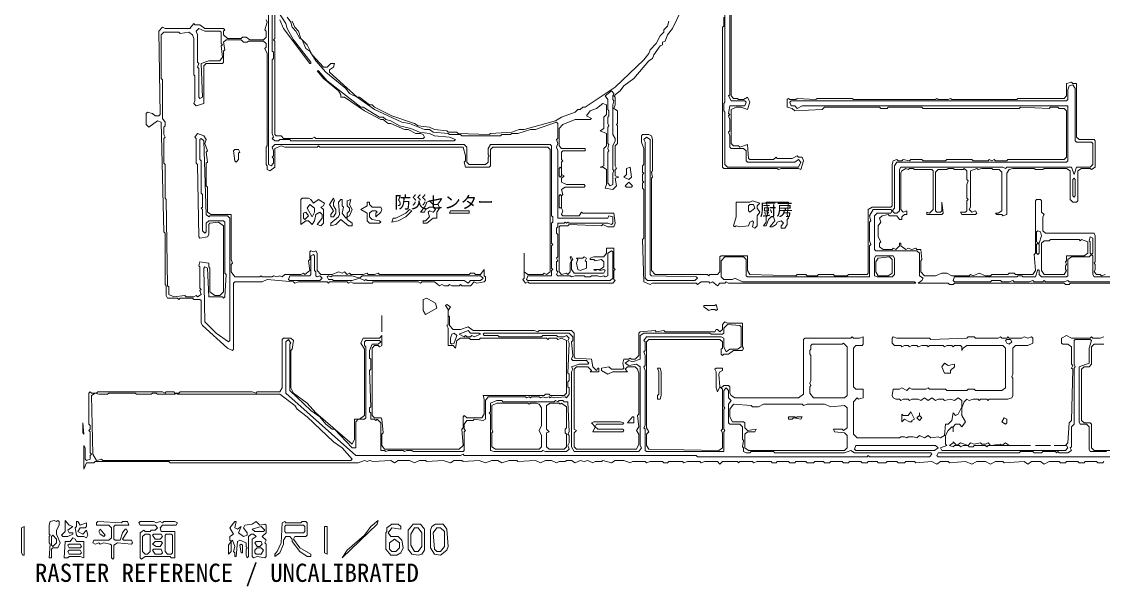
# Model space of a CAD drawing. Header units: millimetres. Extents: x -1438 to 61027, y -4146 to 36493.
# Drawn here: x -1438 to 34212, y -4146 to 14445 of the extents above; entities that cross this region are included whole.
import ezdxf

# ---------------------------------------------------------------- set-up
doc = ezdxf.new("R2010")
doc.units = ezdxf.units.MM
for name, color, linetype, lineweight, true_color in [('ANNOTATION', 7, 'Continuous', 18, 0x50555f), ('EDITABLE_ROOM_LABELS', 7, 'Continuous', 18, 0x50555f), ('RASTER_CONTOURS', 7, 'Continuous', 18, 0x50555f)]:
    doc.layers.add(name, color=color, linetype=linetype, lineweight=lineweight, true_color=true_color)
doc.styles.add('JAPANESE', font='msgothic.ttc')

msp = doc.modelspace()

# ---------------------------------------------------------------- linework, layer by layer
at = {"layer": 'RASTER_CONTOURS'}
for points in [[(21699, 14589), (21699, 14301), (21658, 14260), (21658, 9658), (21699, 9616), (23466, 9616), (23507, 9575), (23589, 9616), (24164, 9616), (24247, 9575), (24329, 9863), (24288, 9986), (24164, 9986), (24123, 10027), (23959, 9945), (23466, 9945), (23425, 9986), (23342, 9904), (22562, 9904), (22521, 9945), (22479, 10397), (22233, 10315), (22192, 10356), (22027, 10356), (21945, 10438), (21945, 11548), (22110, 11630), (22274, 11630), (22479, 11548), (22562, 11795), (22479, 11959), (22356, 11877), (22192, 11877), (22151, 11918), (22027, 11918), (21945, 12000), (21945, 17219)], [(21904, 17301), (21904, 12041), (21863, 12000), (21945, 11836), (22397, 11836), (22438, 11795), (22397, 11671), (21904, 11671), (21863, 11425), (21904, 11384), (21863, 11342), (21904, 11219), (21904, 10849), (21863, 10808), (21904, 10685), (21904, 10315), (21945, 10274), (22356, 10274), (22438, 10192), (22438, 9863), (22479, 9822), (24041, 9822), (24164, 9904), (24247, 9822), (24164, 9658), (21822, 9658), (21740, 9740), (21740, 11466), (21699, 11507), (21699, 11753), (21740, 11795), (21740, 16890)], [(7315, 14589), (7438, 14425), (7479, 14260), (7603, 14137), (7726, 13890), (7808, 13849), (7932, 13562), (8055, 13479), (8260, 13151), (8589, 12781), (9247, 12247), (9370, 12082), (9616, 11959), (10192, 11548), (11096, 11137), (11342, 11096), (11836, 10890), (12000, 10890), (12123, 10808), (12616, 10767), (12658, 10726), (13027, 10726), (13068, 10685), (14342, 10685), (14384, 10726), (14671, 10726), (14712, 10767), (14918, 10767), (15329, 10890), (15493, 10890), (16192, 11137), (16233, 11096), (16233, 10603), (16192, 10562), (16233, 10438), (16192, 10315), (16233, 10192), (16233, 7973), (17877, 7973), (17918, 8055), (18041, 8014), (18041, 7808), (18000, 7767), (17877, 7808), (16603, 7808), (16562, 7849), (16521, 7808), (16479, 7849), (16438, 7808), (16233, 7808), (16233, 7685), (16192, 7644), (16192, 7479), (16233, 7438), (16233, 6699), (16192, 6658), (16233, 6575), (16192, 6534), (16192, 6247), (16233, 6205), (16192, 6123), (16233, 6082), (16644, 6082), (16685, 6041), (16808, 6082), (17096, 6082), (17137, 6041), (17301, 6041), (17342, 6082), (17548, 6082), (17630, 6041), (17753, 6082), (17795, 6041), (17877, 6082), (17877, 6822), (18000, 6904), (18041, 6863), (18041, 6000), (17959, 5918), (15247, 5918), (15205, 5959), (15247, 6082), (16027, 6082), (16027, 6247), (16068, 6288), (16027, 6329), (16027, 7068), (16068, 7110), (16027, 7151), (16027, 7808), (16068, 7849), (16068, 8014), (16027, 8055), (16027, 10356), (15986, 10397), (14014, 10397), (13932, 10274), (13932, 10068), (13973, 10027), (13932, 9986), (13932, 9822), (13849, 9740), (13315, 9740), (13233, 9822), (13233, 10315), (13151, 10397), (6904, 10397), (6822, 10315), (6863, 10192), (6863, 10027), (6822, 9986), (6863, 9945), (6863, 9781), (6781, 9699), (6699, 9740), (6699, 15699)], [(6616, 14507), (6658, 14425), (6575, 14178), (6616, 14137), (6616, 13932), (6534, 13849), (6082, 13849), (5959, 13932), (5836, 13932), (5795, 13890), (5342, 13890), (5219, 14014), (5219, 14137), (5260, 14178), (5219, 14219), (4603, 14219), (4438, 14342), (4274, 14342), (4233, 14384), (4110, 14219), (3288, 14219), (3205, 14260), (3082, 14137), (3123, 11384), (3082, 11342), (2959, 11342), (2877, 11425), (2712, 11466), (2671, 11425), (2671, 11055), (2753, 10973), (3041, 11178), (3164, 11137), (3247, 7521), (3288, 7479), (3288, 5795), (3329, 5753), (3329, 5425), (3370, 5342), (3699, 5342), (3740, 5301), (3781, 5342), (4192, 5342), (4233, 5301), (4438, 5301), (4479, 5260), (4479, 4521), (4521, 4438), (5342, 3699), (5507, 3616), (5548, 3658), (5548, 5836), (5589, 5877), (6493, 5877), (6658, 5959), (7521, 5877), (7562, 5836), (7685, 5877), (8630, 5877), (8671, 5836), (8712, 5877), (9288, 5877), (9329, 5836), (9411, 5877), (9493, 5836), (10110, 5836), (10151, 5877), (11630, 5877), (11712, 5836), (11753, 5877), (12164, 5877), (12329, 5753), (12411, 5795), (12493, 5753), (12616, 5753), (12658, 5795), (12740, 5753), (12986, 5753), (13027, 5795), (13068, 5753), (13356, 5753), (13479, 5877), (13562, 5836), (13808, 5877), (13849, 5918), (13849, 6041), (13808, 6082), (13808, 6288), (13685, 6123), (13521, 6123), (13479, 6164), (13356, 6164), (13315, 6123), (10356, 6123), (10315, 6164), (10192, 6123), (9986, 6123), (9945, 6164), (9822, 6123), (9411, 6123), (9370, 6164), (9288, 6123), (9205, 6205), (9123, 6164), (9000, 6205), (8795, 6123), (8425, 6123), (8301, 6247), (8301, 6822), (8260, 6904), (8178, 6863), (8096, 6904), (8055, 6863), (8055, 6616), (8014, 6575), (8055, 6247), (7890, 6123), (7849, 6164), (7767, 6123), (7233, 6123), (7151, 6041), (7068, 6082), (6986, 6041), (6863, 6082), (6822, 6041), (6493, 6041), (6452, 6082), (6411, 6041), (5589, 6041), (5466, 6205), (5466, 6452), (5507, 6493), (5466, 6616), (5466, 8096), (4808, 8096), (4685, 8178), (4685, 9000), (4644, 9041), (4644, 9781), (4685, 9822), (4644, 10151), (4685, 10192), (4603, 10438), (4644, 10562), (4562, 10685), (4356, 10767), (4274, 10644), (4315, 10603), (4315, 9781), (4356, 9740), (4397, 7356), (4438, 7315), (4685, 7356), (4726, 7438), (4726, 7767), (4767, 7808), (5055, 7849), (5219, 7726), (5219, 5548), (5096, 5425), (4932, 5425), (4767, 5548), (4767, 6329), (4726, 6370), (4726, 6493), (4438, 6534), (4397, 6411), (4438, 6370), (4438, 5671), (4479, 5630), (4438, 5589), (4479, 5466), (4356, 5384), (4315, 5425), (4233, 5384), (3986, 5384), (3945, 5425), (3575, 5384), (3411, 5466), (3411, 5712), (3370, 5753), (3329, 8589), (3288, 8630), (3288, 9740), (3247, 9781), (3247, 10603), (3288, 10644), (3247, 10726), (3247, 10973), (3288, 11014), (3288, 11137), (3205, 11260), (3205, 12534), (3164, 12575), (3164, 14014), (3247, 14096), (3740, 14096), (3781, 14055), (4068, 14096), (4192, 14014), (4233, 13890), (4233, 12699), (4274, 12658), (4274, 11836), (4233, 11753), (4315, 11671), (4562, 11753), (4562, 12986), (4644, 13068), (5178, 13068), (5219, 13110), (5219, 13479), (5260, 13521), (5219, 13767), (5301, 13849), (5795, 13849), (5877, 13767), (6000, 13767), (6041, 13808), (6534, 13808), (6616, 13726), (6616, 13603), (6575, 13562), (6658, 13397), (6658, 10356), (6616, 10315), (6616, 9740), (6658, 9699), (6658, 9575), (6740, 9534), (6904, 9658), (6904, 10274), (7110, 10356), (7233, 10315), (8301, 10315), (8342, 10356), (8384, 10315), (13110, 10315), (13192, 10027), (13192, 9863), (13151, 9822), (13192, 9658), (13973, 9658), (14014, 9699), (14014, 10233), (14096, 10315), (15904, 10315), (15986, 10233), (15986, 6205), (15863, 6123), (15781, 6164), (15740, 6123), (15247, 6123), (15123, 6205), (15123, 6822), (15123, 6000), (15082, 5959), (15164, 5836), (15247, 5877), (15288, 5836), (18041, 5836), (18123, 5918), (18082, 5959), (18082, 6247), (18123, 6288), (18082, 6329), (18082, 6986), (17836, 6986), (17836, 6822), (17753, 6699), (17425, 6699), (17301, 6658), (17301, 6616), (17425, 6616), (17466, 6575), (17671, 6616), (17753, 6534), (17753, 6370), (17630, 6288), (17425, 6288), (17466, 6247), (17548, 6288), (17630, 6247), (17753, 6288), (17795, 6247), (17753, 6164), (16767, 6164), (16685, 6288), (16685, 6575), (16726, 6616), (16685, 6699), (16644, 6699), (16685, 6575), (16644, 6493), (16644, 6205), (16562, 6123), (16521, 6164), (16356, 6123), (16274, 6205), (16274, 7685), (16315, 7726), (16562, 7726), (16603, 7767), (17671, 7726), (17712, 7767), (17877, 7685), (18082, 7685), (18123, 7808), (18082, 8137), (17055, 8137), (17014, 8178), (16932, 8055), (16397, 8055), (16356, 8096), (16397, 8219), (16356, 8301), (16356, 8712), (16397, 8753), (16356, 8918), (16479, 9000), (17096, 9000), (17137, 9041), (17096, 9082), (16521, 9082), (16356, 9164), (16356, 9288), (16438, 9370), (16356, 9411), (16356, 9822), (16397, 9863), (16356, 9904), (16356, 10151), (16397, 10192), (17137, 10192), (17137, 10274), (16356, 10274), (16274, 10356), (16274, 10932), (16397, 11055), (16808, 11219), (17301, 11219), (17342, 11260), (17178, 11342), (17301, 11507), (17507, 11589), (17712, 11753), (17836, 11712), (17836, 11384), (17753, 11301), (17753, 10932), (17630, 10849), (17836, 10767), (17836, 10356), (17753, 10274), (17753, 9699), (17630, 9658), (17712, 9658), (17836, 9575), (17836, 9082), (17795, 8959), (18041, 8918), (18164, 9041), (18123, 9288), (18247, 9329), (18123, 9370), (18123, 9575), (18164, 9616), (18123, 9699), (18123, 10356), (18205, 10438), (18205, 11014), (18164, 11055), (18205, 11096), (18205, 11507), (18082, 11589), (18123, 11712), (18123, 11959), (18082, 12000), (18288, 12164), (18411, 12329), (18740, 12575), (19233, 13151), (19356, 13233), (19397, 13356), (19603, 13644), (19685, 13685), (19685, 13767), (19767, 13808), (19849, 14014), (20014, 14219), (20425, 15082)], [(6822, 15041), (6822, 13479), (6863, 13438), (6863, 13233), (6822, 13192), (6822, 10767), (6863, 10644), (6822, 10603), (6904, 10521), (7027, 10521), (7068, 10562), (7397, 10562), (7438, 10521), (12822, 10521), (12863, 10562), (12658, 10644), (12164, 10685), (12000, 10767), (11671, 10808), (11384, 10932), (11014, 11014), (10726, 11178), (10562, 11219), (10479, 11301), (10356, 11301), (9822, 11630), (9740, 11630), (8630, 12493), (8342, 12822), (8301, 12822), (8507, 12575), (9000, 12164), (9082, 12041), (9082, 11959), (9205, 11959), (9863, 11507), (10397, 11219), (10479, 11219), (10644, 11096), (10726, 11096), (11178, 10890), (11301, 10890), (11548, 10767), (11712, 10767), (11795, 10726), (11836, 10644), (11795, 10603), (8260, 10603), (8219, 10644), (8137, 10603), (7192, 10603), (7110, 10685), (6945, 10685), (6904, 10726), (6904, 13808), (6863, 13849), (6904, 13890), (6904, 14753)], [(7068, 14507), (7192, 14219), (8055, 13068), (8096, 13068), (8096, 13110), (7521, 13849), (7315, 14219), (7274, 14384), (7027, 14753)], [(19890, 14466), (19849, 14301), (19726, 14178), (19726, 14096), (19603, 13973), (19479, 13726), (19274, 13521), (19233, 13397), (19068, 13192), (18123, 12288), (17137, 11630), (17055, 11630), (16973, 11548), (16890, 11548), (16808, 11466), (16356, 11301), (16151, 11178), (15123, 10890), (14959, 10890), (14712, 10808), (14014, 10767), (13973, 10726), (12945, 10767), (12904, 10808), (12616, 10808), (12575, 10849), (12164, 10890), (12000, 10973), (11630, 11014), (11507, 11096), (10767, 11342), (10192, 11630), (10110, 11712), (10027, 11712), (9699, 11959), (9616, 11959), (8712, 12781), (8712, 12863), (8836, 12945), (8877, 13068), (8753, 13068), (8630, 12945), (8507, 12945), (8137, 13356), (7973, 13685), (7767, 13890), (7685, 14137), (7562, 14260), (7479, 14466)], [(34274, 6123), (34151, 6082), (34110, 6123), (33986, 6123), (33904, 6205), (33945, 6288), (33945, 6452), (33904, 6493), (33945, 6534), (33945, 7397), (33904, 7479), (32301, 7479), (32219, 7562), (32219, 8014), (32260, 8096), (32178, 8178), (32178, 8548), (32137, 8589), (32014, 8589), (31973, 8548), (31973, 6822), (31932, 6781), (31973, 6247), (31890, 6123), (31315, 6123), (31274, 6164), (31110, 6164), (31068, 6123), (30534, 6123), (30493, 6082), (30329, 6082), (30123, 6164), (29918, 6082), (29836, 6123), (29795, 6082), (29219, 6082), (29055, 6164), (28890, 6164), (28685, 6082), (28315, 6082), (28192, 6205), (28192, 6575), (28233, 6616), (28192, 6945), (28068, 6945), (28027, 6986), (27904, 6945), (27781, 6986), (27699, 6945), (27534, 7068), (27534, 7151), (27493, 7151), (27493, 7068), (27370, 6945), (27288, 6986), (27247, 6945), (26959, 6945), (26836, 7027), (26836, 7151), (26877, 7192), (26795, 7356), (26795, 7726), (26877, 7849), (26836, 7973), (26918, 8055), (27123, 8096), (27164, 8055), (27411, 8055), (27493, 7932), (27575, 7932), (27575, 8014), (27658, 8096), (27740, 8096), (27740, 8219), (27616, 8178), (27534, 8260), (27534, 9452), (27575, 9534), (27699, 9616), (27781, 9575), (27822, 9616), (27945, 9616), (27986, 9575), (28562, 9575), (28603, 9534), (28603, 8260), (28479, 8137), (28397, 8178), (28397, 8096), (28890, 8096), (28932, 8137), (28890, 8507), (28890, 8219), (28849, 8178), (28726, 8178), (28685, 8219), (28685, 9493), (28767, 9575), (29055, 9575), (29096, 9616), (29260, 9616), (29301, 9575), (29589, 9575), (29630, 9616), (29712, 9534), (29712, 9247), (29753, 9205), (29712, 9082), (29712, 8630), (29753, 8589), (29712, 8548), (29712, 8219), (29671, 8178), (29507, 8178), (29548, 8096), (30000, 8096), (30041, 8137), (30000, 8219), (29877, 8178), (29795, 8260), (29836, 8342), (29836, 9534), (30041, 9616), (30082, 9575), (30205, 9616), (30534, 9616), (30575, 9575), (30781, 9575), (30863, 9493), (30863, 8219), (30740, 8137), (30658, 8137), (30699, 8096), (30863, 8096), (30904, 8055), (31027, 8096), (31027, 9452), (31110, 9575), (31233, 9616), (31932, 9616), (31973, 9575), (32219, 9575), (32260, 9616), (33000, 9616), (33123, 9534), (33123, 8589), (33205, 8507), (33329, 8507), (33370, 8548), (33370, 9534), (33493, 9616), (33781, 9616), (33822, 9575), (33945, 9658), (33945, 10521), (33904, 10562), (33411, 10562), (33329, 10644), (33329, 12411), (33205, 12411), (33164, 12452), (33000, 12411), (33000, 12000), (32918, 11918), (31397, 11918), (31356, 11877), (29219, 11877), (29178, 11918), (29096, 11877), (28767, 11877), (28726, 11918), (28685, 11877), (25973, 11877), (25932, 11918), (24781, 11918), (24740, 11877), (24123, 11918), (24082, 11877), (23877, 11877), (23836, 11918), (23795, 11877), (23795, 11630), (23959, 11589), (24041, 11507), (24945, 11548), (25027, 11630), (26836, 11630), (26877, 11589), (27082, 11589), (27123, 11630), (28233, 11630), (28274, 11589), (31438, 11589), (31479, 11630), (32425, 11589), (32466, 11630), (32712, 11630), (32753, 11589), (32918, 11589), (33000, 11507), (33000, 9986), (32918, 9904), (31068, 9904), (31027, 9863), (30658, 9863), (30616, 9904), (30534, 9863), (30452, 9904), (30411, 9863), (29918, 9863), (29877, 9904), (29055, 9904), (29014, 9863), (28274, 9863), (28233, 9904), (27863, 9904), (27822, 9863), (27616, 9904), (27575, 9863), (27452, 9863), (27411, 9904), (27288, 9863), (27247, 9740), (27247, 8384), (27205, 8342), (26589, 8342), (26466, 8260), (26466, 6164), (26425, 6123), (25808, 6123), (25767, 6082), (25356, 6082), (25315, 6123), (24822, 6123), (24781, 6082), (24452, 6082), (24411, 6123), (24123, 6123), (24082, 6082), (22562, 6123), (22479, 6247), (22479, 6740), (21616, 6740), (21575, 6699), (21575, 6205), (21493, 6123), (21247, 6123), (21205, 6082), (21164, 6123), (19438, 6123), (19315, 6247), (19315, 9288), (19356, 9329), (19315, 9493), (19356, 9534), (19356, 10562), (19315, 10685), (19233, 10726), (19027, 10726), (18986, 10685), (18986, 10479), (19068, 10274), (19068, 9740), (19027, 9699), (19027, 9493), (19068, 9452), (19027, 9411), (19027, 9205), (19068, 9164), (19027, 9123), (19027, 8959), (19068, 8918), (19068, 7315), (19027, 7274), (19068, 5877), (19274, 5795), (19356, 5836), (20795, 5836), (20836, 5795), (20959, 5877), (21205, 5877), (21247, 5836), (21329, 5877), (21493, 5753), (21575, 5836), (21740, 5836), (21781, 5877), (21863, 5836), (28027, 5836), (27986, 5877), (22315, 5877), (22068, 6000), (21986, 5959), (21699, 5959), (21616, 6041), (21616, 6575), (21740, 6699), (22356, 6699), (22438, 6616), (22438, 6082), (22479, 6041), (26507, 6041), (26507, 7068), (26548, 7110), (26507, 7233), (26507, 7849), (26548, 7890), (26507, 8055), (26630, 8260), (27205, 8260), (27247, 8219), (27205, 8137), (26753, 8137), (26671, 8055), (26671, 6945), (26712, 6904), (28068, 6904), (28151, 6822), (28151, 6082), (28274, 6000), (28233, 5918), (28110, 5836), (29096, 5836), (29137, 5795), (29260, 5795), (29301, 5836), (32918, 5836), (32959, 5795), (33082, 5795), (33123, 5836), (35753, 5836)], [(38219, 5877), (33082, 5877), (33041, 5918), (32918, 5877), (32301, 5877), (32260, 5918), (32219, 5877), (31932, 5877), (31890, 5918), (31767, 5877), (31274, 5877), (31233, 5918), (31110, 5877), (30863, 5877), (30822, 5918), (30534, 5918), (30493, 5877), (29301, 5877), (29260, 5918), (29301, 6041), (31356, 6041), (31397, 6082), (31521, 6082), (31562, 6041), (31973, 6041), (32055, 6288), (32096, 6247), (32096, 6123), (32178, 6041), (33000, 6041), (33041, 6082), (33041, 6616), (33164, 6699), (33740, 6699), (33822, 6781), (33863, 6740), (33863, 6123), (33904, 6041), (37890, 6041)], [(34233, 4068), (34110, 4027), (33863, 4027), (33822, 4068), (33781, 4027), (33164, 4027), (33000, 4110), (32836, 4027), (32836, 3863), (32877, 3822), (33041, 3822), (33164, 3740), (33164, 3164), (33205, 3123), (33164, 3041), (33205, 3000), (33164, 1315), (33082, 1233), (33041, 575), (32959, 493), (32589, 493), (33000, 493), (33041, 411), (32959, 329), (28890, 329), (28849, 411), (29055, 493), (29014, 534), (29014, 822), (29096, 986), (29219, 1110), (29260, 1068), (29260, 945), (29260, 1110), (29342, 1192), (29466, 1192), (29548, 1110), (29671, 1274), (29548, 1479), (29548, 1726), (29630, 1932), (29712, 2014), (29795, 1973), (29918, 2014), (30082, 2014), (30123, 1973), (30164, 2014), (30370, 2014), (30411, 1973), (30452, 2014), (31068, 2014), (31192, 2055), (31233, 2137), (31233, 2712), (31192, 2753), (31233, 2836), (31233, 3699), (31315, 3781), (31726, 3781), (31890, 3863), (31890, 4027), (31849, 4068), (31726, 4027), (31603, 4068), (31521, 4027), (31110, 4027), (31068, 4068), (31027, 4027), (30863, 4027), (30822, 4068), (30740, 4027), (30000, 4027), (29959, 4068), (29753, 4068), (29712, 4027), (28521, 3986), (28479, 4027), (27411, 4027), (27288, 4068), (27247, 4027), (27247, 3863), (27329, 3781), (27534, 3781), (27575, 3740), (27658, 3781), (27781, 3781), (27822, 3740), (27904, 3781), (28068, 3781), (28110, 3740), (28233, 3781), (28397, 3781), (28438, 3740), (28479, 3781), (28932, 3781), (28973, 3740), (29055, 3781), (29219, 3781), (29260, 3740), (29301, 3781), (29507, 3781), (29548, 3740), (29548, 3616), (29589, 3699), (29712, 3781), (30904, 3781), (30986, 3699), (30986, 2384), (30863, 2301), (30000, 2301), (29959, 2342), (29753, 2342), (29712, 2301), (29055, 2301), (29014, 2342), (28479, 2342), (28438, 2384), (28356, 2342), (27904, 2342), (27822, 2384), (27740, 2301), (27575, 2384), (27493, 2342), (27288, 2342), (27247, 2137), (27288, 2055), (27370, 2014), (27493, 2014), (27534, 1973), (27616, 2014), (27781, 2014), (27822, 1973), (27904, 2014), (28110, 2014), (28192, 1973), (28315, 2055), (28438, 1973), (28562, 2055), (28685, 1973), (28767, 2014), (28932, 2014), (28973, 1973), (29178, 2014), (29301, 1973), (29425, 2055), (29548, 1973), (29548, 1767), (29425, 1521), (29342, 1479), (29260, 1562), (29219, 1315), (29096, 1192), (29014, 1192), (28973, 822), (28849, 740), (28767, 781), (28521, 740), (28438, 822), (28315, 740), (28151, 822), (28068, 740), (27945, 781), (27781, 781), (27740, 740), (27658, 781), (27534, 781), (27493, 740), (26096, 740), (25973, 863), (25973, 1932), (26096, 2055), (26137, 2014), (26301, 2055), (26301, 2342), (26055, 2342), (25973, 2425), (25973, 3699), (26055, 3781), (26260, 3781), (26301, 3822), (26301, 4068), (26178, 4027), (25973, 4027), (25932, 4068), (25890, 4027), (24370, 4027), (24329, 3986), (24329, 2178), (24164, 2055), (22068, 2055), (21945, 2137), (21904, 2219), (21904, 2425), (21863, 2466), (21699, 2466), (21616, 2384), (21575, 2425), (21534, 2836), (21575, 2918), (21658, 2959), (21658, 3041), (21452, 3041), (21411, 3000), (21452, 2918), (21452, 2384), (21493, 2260), (21575, 2425), (21658, 2342), (21658, 1027), (21616, 986), (21658, 904), (21658, 411), (21534, 329), (19233, 370), (19151, 493), (19151, 863), (19233, 945), (19151, 1068), (19151, 3904), (19233, 3986), (21575, 3986), (21658, 3904), (21658, 3699), (21616, 3658), (21616, 3493), (21658, 3452), (21699, 3493), (21863, 3493), (22027, 3616), (22315, 3616), (22356, 3699), (22315, 3740), (22315, 4521), (21822, 4521), (21740, 4562), (21658, 4479), (21658, 4315), (21575, 4233), (21493, 4315), (21452, 4315), (21411, 4233), (19767, 4233), (19726, 4274), (19479, 4233), (19438, 4274), (18945, 4233), (18904, 4192), (18904, 3452), (18781, 3329), (18658, 3329), (18616, 3370), (18575, 3329), (18411, 3329), (18370, 3205), (18411, 3041), (18370, 3000), (18000, 3000), (17918, 3082), (17671, 3041), (17671, 2959), (17877, 2836), (18041, 2918), (18534, 2918), (18452, 3000), (18534, 3082), (18781, 3082), (18863, 3000), (18904, 2877), (18904, 1521), (18863, 1479), (18904, 1110), (18822, 986), (18904, 863), (18904, 534), (18822, 370), (16849, 370), (16767, 452), (16767, 904), (16849, 986), (16767, 1027), (16767, 3000), (16849, 3082), (17219, 3082), (17342, 2959), (17301, 2918), (17589, 2918), (17589, 3041), (17548, 3041), (17507, 2959), (17384, 3082), (17342, 3329), (16808, 3370), (16767, 3411), (16767, 4192), (16685, 4274), (15616, 4274), (15575, 4233), (15452, 4274), (13438, 4274), (13274, 4397), (13027, 4315), (12781, 4315), (12658, 4438), (12658, 4726), (12616, 4767), (12616, 4932), (12699, 5055), (12575, 5137), (12534, 5096), (12616, 4973), (12616, 4479), (12575, 4438), (12616, 4356), (12616, 3781), (12781, 3781), (12863, 3699), (12904, 3945), (13027, 4027), (13315, 4027), (13356, 3986), (13644, 3986), (13685, 4027), (15863, 4027), (15904, 3986), (15945, 4027), (16192, 4027), (16233, 3986), (16356, 4027), (16521, 3945), (16521, 2219), (16438, 2137), (15986, 2137), (15945, 2178), (15822, 2178), (15781, 2137), (13767, 2137), (13808, 2014), (13808, 1521), (13726, 1397), (13233, 1397), (13151, 1479), (13110, 1438), (13110, 1068), (13068, 1027), (13110, 493), (12986, 370), (10521, 370), (10438, 493), (10438, 863), (10479, 904), (10438, 1356), (10397, 1397), (10192, 1397), (10110, 1479), (10110, 3699), (10192, 3781), (10315, 3781), (10356, 3740), (10438, 3781), (10438, 4110), (10356, 4027), (9822, 4027), (9740, 3863), (9863, 3658), (9863, 1479), (9699, 1356), (9534, 1356), (9534, 699), (9452, 534), (8260, 1562), (7973, 1890), (7521, 2219), (7438, 2384), (7438, 3616), (7479, 3658), (7521, 3945), (7438, 4027), (7192, 4027), (7151, 3986), (7151, 2384), (7068, 2260), (6329, 2260), (6288, 2219), (6164, 2260), (3781, 2260), (3740, 2219), (3616, 2219), (3575, 2260), (3329, 2260), (3288, 2219), (3205, 2260), (1068, 2260), (1027, 2219), (863, 2219), (822, 2260), (781, 2219), (781, 1192), (822, 1151), (822, 1027), (781, 986), (822, 945), (822, 247), (863, 205), (822, 164), (822, 41), (699, 0), (658, 41), (658, 411), (616, 493), (616, -288), (699, -82), (945, -82), (986, -41), (3411, -41), (3452, -82), (9658, -82), (9863, 0), (9945, -41), (10027, 0), (10151, -41), (10726, 0), (10849, -82), (10973, 0), (11342, 0), (11507, -82), (11671, 0), (11877, 0), (11918, -41), (12452, 0), (12699, -82), (12822, 0), (13068, 0), (13110, -41), (13644, 0), (13849, -82), (14055, 0), (14260, 0), (14384, -82), (14630, 0), (14877, 0), (14918, -41), (15493, 0), (15658, -82), (15822, 0), (16027, 0), (16192, -82), (16274, -41), (16479, -41), (16521, 0), (16685, 0), (16808, -82), (16973, 0), (17096, -41), (17219, 0), (17384, -82), (17466, -41), (17671, -41), (17712, 0), (18000, -82), (18123, 0), (18411, 0), (18616, -82), (18699, -41), (19110, -41), (19151, -82), (19274, -41), (19685, -41), (19726, -82), (19849, -82), (19890, -41), (20342, -41), (20384, -82), (20507, -41), (20918, -41), (20959, -82), (21082, -41), (21493, -41), (21575, -123), (21658, -41), (22151, -41), (22192, -82), (22233, -41), (22644, -41), (22685, -82), (22808, -41), (23260, -41), (23301, -82), (23425, -82), (23466, -41), (23836, -41), (23877, -82), (24041, -82), (24082, -41), (24411, -41), (24452, -82), (24658, -82), (24699, -41), (24986, -41), (25027, -82), (25192, -82), (25233, -41), (25603, -41), (25644, -82), (25808, -82), (25849, -41), (26219, -41), (26260, -82), (26425, -82), (26466, -41), (26753, -41), (26795, -82), (27041, -82), (27082, -41), (27411, -41), (27452, -82), (27658, -82), (27699, -41), (27986, -41), (28027, -82), (28562, -41), (28726, -123), (28849, -41), (29096, -41), (29137, -82), (29671, -41), (29877, -123), (30041, -41), (30329, -41), (30493, -123), (30658, -41), (30904, -41), (30945, -82), (31603, -41), (31726, -123), (31849, -41), (32137, -41), (32260, -123), (32425, -41), (32753, -41), (32795, -82), (32959, -82), (33000, -41), (33370, -41), (33411, -82), (33575, -82), (33616, -41), (33986, -41), (34027, -82), (34192, -82), (34233, -41)], [(41836, 123), (28767, 123), (28726, 164), (28767, 247), (31438, 247), (31479, 288), (31890, 288), (31932, 247), (32178, 247), (32219, 288), (32630, 288), (32671, 247), (32712, 288), (32753, 247), (33041, 247), (33164, 329), (33123, 411), (33164, 452), (33164, 1110), (33247, 1192), (33247, 3041), (33288, 3082), (33247, 3164), (33247, 3945), (33288, 3986), (33781, 3986), (33822, 3945), (33740, 3699), (33740, 3205), (33411, 3082), (33411, 1274), (33452, 1192), (33658, 1192), (33740, 1110), (33740, 370), (33781, 288), (34315, 288)], [(35589, 329), (33904, 329), (33822, 411), (33822, 1192), (33781, 1233), (33575, 1233), (33493, 1315), (33493, 3000), (33575, 3082), (33740, 3082), (33822, 3164), (33822, 3740), (33904, 3822), (34233, 3822)]]:
    msp.add_lwpolyline(points, dxfattribs=at)
for points in [[(5096, 14137), (5137, 14096), (5137, 13726), (5178, 13685), (5137, 13644), (5178, 13274), (5096, 13151), (4726, 13151), (4479, 13068), (4521, 11959), (4438, 11918), (4397, 11959), (4397, 12904), (4356, 12945), (4397, 13068), (4356, 13110), (4356, 14014), (4315, 14137), (4397, 14219), (4603, 14137)], [(18000, 12164), (18082, 12082), (18041, 12000), (18041, 11877), (18082, 11836), (18041, 11712), (18041, 10726), (18123, 10603), (18123, 10521), (18041, 10356), (18041, 9575), (18082, 9534), (18041, 9452), (18041, 9082), (17959, 9041), (17877, 9123), (17877, 10151), (17918, 10192), (17877, 10274), (17918, 10397), (17877, 10438), (17877, 10973), (17918, 11014), (17877, 11096), (17877, 11301), (17918, 11342), (17918, 11507), (17877, 11548), (17877, 11877), (17795, 12000)], [(33863, 9740), (33781, 9658), (33329, 9658), (33247, 9411), (33164, 9658), (31027, 9658), (30986, 9616), (30904, 9658), (27534, 9658), (27493, 9575), (27493, 8219), (27411, 8137), (27329, 8137), (27247, 8219), (27329, 8301), (27329, 9699), (27411, 9822), (33000, 9822), (33041, 9863), (33041, 11671), (24288, 11671), (24123, 11589), (24041, 11671), (23918, 11671), (23877, 11795), (23918, 11836), (33000, 11836), (33041, 11877), (33041, 12205), (33082, 12329), (33205, 12370), (33288, 12247), (33288, 10521), (33329, 10479), (33822, 10479), (33863, 10438)], [(4479, 10603), (4562, 10521), (4644, 8096), (4726, 8014), (4767, 8055), (5342, 8055), (5425, 7973), (5425, 3945), (5384, 3904), (4973, 4192), (4603, 4562), (4562, 6329), (4603, 6370), (4685, 6329), (4726, 5384), (5178, 5384), (5219, 5342), (5260, 5384), (5301, 6123), (5260, 6164), (5260, 7849), (5219, 7890), (4726, 7890), (4644, 7808), (4644, 7521), (4603, 7479), (4521, 7562), (4521, 8260), (4479, 8301), (4521, 8342), (4521, 8753), (4479, 8795), (4479, 9863), (4438, 9904), (4438, 10562)], [(19151, 10644), (19274, 10562), (19274, 6123), (19315, 6082), (20795, 6041), (20836, 6000), (20753, 5918), (19192, 5918), (19110, 6000), (19110, 10479), (19068, 10562)], [(5712, 10233), (5589, 10233), (5548, 10192), (5589, 9863), (5630, 9822), (5712, 9904), (5712, 10110), (5753, 10151)], [(16315, 9658), (16356, 9616), (16356, 9370), (16315, 9329), (16274, 9370), (16274, 9616)], [(18616, 9658), (18493, 9616), (18493, 9411), (18411, 9329), (18575, 9247), (18658, 9329)], [(33247, 9288), (33288, 9247), (33288, 8712), (33247, 8671), (33205, 8712), (33205, 9247)], [(18699, 9041), (18575, 9164), (18452, 9041), (18493, 9000), (18658, 9000)], [(7808, 8630), (7767, 8589), (7767, 7767), (7932, 7890), (8014, 7890), (8137, 7767), (8219, 7890), (8260, 8096), (8384, 8178), (8466, 8096), (8466, 7973), (8301, 7767), (8425, 7726), (8507, 7808), (8507, 8260), (8425, 8342), (8507, 8384), (8548, 8466), (8342, 8589), (8178, 8466), (8096, 8589), (8014, 8630)], [(8836, 8630), (8712, 8425), (8836, 8219), (8753, 8096), (8753, 8014), (8836, 8014), (8918, 8137), (8918, 8260), (8836, 8384), (8836, 8507), (8877, 8548)], [(9082, 8589), (9000, 8507), (9041, 8096), (9000, 8014), (8753, 7808), (8753, 7726), (8918, 7767), (9082, 7932), (9329, 7726), (9452, 7726), (9452, 7808), (9288, 7932), (9288, 8014), (9370, 8055), (9452, 8260), (9370, 8425), (9411, 8589), (9288, 8548), (9288, 8384), (9370, 8301), (9370, 8219), (9288, 8137), (9288, 8014), (9247, 7973), (9123, 8137), (9164, 8342), (9123, 8384), (9123, 8589)], [(16315, 8753), (16356, 8712), (16356, 8342), (16315, 8301), (16274, 8342), (16274, 8712)], [(8055, 8425), (8219, 8301), (8219, 8178), (8137, 8014), (7973, 8301)], [(9945, 8507), (9945, 8384), (9740, 8260), (9945, 8137), (9945, 7890), (10027, 7808), (10356, 7808), (10397, 7849), (10356, 7890), (10110, 7932), (10027, 8014), (10027, 8137), (10110, 8219), (10233, 8219), (10274, 8178), (10233, 8137), (10233, 8014), (10397, 8178), (10438, 8260), (10397, 8342), (10110, 8342), (10027, 8425), (10027, 8507)], [(11425, 8219), (11342, 8260), (11219, 8137), (10890, 7973), (10808, 7973), (10767, 7849), (10973, 7890), (11219, 8014)], [(12288, 8425), (12123, 8425), (12000, 8548), (11918, 8507), (11877, 8384), (11712, 8178), (11836, 8178), (11877, 8260), (12000, 8342), (12123, 8342), (12205, 8260), (12123, 8178), (12000, 8219), (11959, 8178), (12000, 8014), (11877, 7890), (11795, 7890), (11795, 7808), (11918, 7808), (12123, 7973), (12247, 7973), (12247, 8178), (12329, 8301)], [(12658, 8137), (13315, 8137), (13315, 8219), (12699, 8219)], [(22890, 8466), (22644, 8548), (22562, 8507), (22110, 8507), (22110, 8014), (22027, 7726), (22068, 7685), (22110, 7726), (22233, 7685), (22521, 7726), (22562, 7849), (22644, 7890), (22685, 7849), (22644, 7685), (22726, 7644), (22808, 7726), (22808, 8055), (22890, 8178), (22808, 8301), (22808, 8384)], [(22521, 8219), (22521, 8384), (22562, 8425), (22685, 8425), (22726, 8301), (22562, 8178)], [(23096, 8507), (23137, 8384), (23137, 8055), (23096, 8014), (23096, 7849), (23014, 7726), (23096, 7726), (23178, 7932), (23260, 8014), (23342, 8014), (23384, 7890), (23219, 7685), (23301, 7685), (23425, 7767), (23466, 7849), (23589, 7890), (23671, 7808), (23589, 7726), (23589, 7644), (23712, 7644), (23795, 7767), (23795, 7932), (23836, 7973), (23795, 8096), (23836, 8507)], [(7932, 8178), (8014, 8055), (7890, 7932), (7849, 7973), (7849, 8137)], [(32055, 7562), (32137, 7521), (32178, 7397), (32096, 7151), (32014, 7192), (32014, 7521)], [(32055, 7151), (32096, 7110), (32096, 6822), (32055, 6781), (32014, 6822), (32014, 7110)], [(32178, 6247), (32178, 7151), (32260, 7233), (32425, 7233), (32466, 7274), (33411, 7274), (33452, 7233), (33493, 7274), (33699, 7192), (33699, 6822), (33575, 6740), (33000, 6740), (33000, 6575), (32959, 6534), (33000, 6452), (32959, 6411), (32959, 6288), (33000, 6247), (32918, 6123), (32260, 6123)], [(33781, 7356), (33863, 7315), (33863, 6822), (33822, 6781), (33781, 6822), (33781, 7192), (33740, 7233)], [(8178, 6781), (8219, 6740), (8219, 6247), (8260, 6205), (8260, 6082), (8301, 6041), (8384, 6082), (8466, 6000), (8384, 5918), (7397, 5918), (7356, 5959), (7397, 6082), (8055, 6082), (8096, 6123), (8096, 6740)], [(17096, 6699), (17055, 6658), (16849, 6658), (16890, 6616), (16849, 6493), (16890, 6288), (16973, 6247), (17178, 6329), (17178, 6534), (17137, 6575), (17178, 6658)], [(26712, 6740), (26671, 6658), (26671, 6082), (26753, 6041), (27247, 6041), (27329, 6123), (27329, 6658), (27288, 6740)], [(26795, 6658), (27164, 6699), (27247, 6616), (27247, 6164), (27123, 6082), (26795, 6082), (26712, 6205), (26712, 6534)], [(8630, 6041), (8671, 6082), (8753, 6041), (8795, 6082), (9452, 6082), (9699, 6000), (9452, 5918), (8836, 5918), (8795, 5959), (8671, 5959)], [(9699, 6000), (9781, 6082), (13685, 6082), (13767, 6000), (13685, 5918), (13356, 5918), (13274, 5836), (13151, 5918), (9945, 5918), (9904, 5959), (9863, 5918)], [(11918, 5342), (11795, 5301), (11795, 4932), (11877, 4808), (12247, 5014), (12205, 5178)], [(21493, 4973), (21452, 5137), (21411, 5096), (21041, 5096), (21041, 5055), (21205, 4932), (21288, 4973), (21411, 4973), (21452, 4932)], [(10438, 4767), (10438, 4233)], [(28562, 205), (28479, 123), (26507, 123), (26466, 164), (26425, 123), (20836, 123), (20795, 164), (13151, 164), (13110, 205), (13027, 164), (9575, 164), (7274, 2219), (7274, 3904), (7356, 3986), (7438, 3863), (7397, 3822), (7397, 2301), (8096, 1644), (8384, 1438), (8589, 1192), (8795, 1027), (8877, 1027), (9452, 411), (9575, 411), (9575, 1274), (9658, 1356), (9863, 1356), (9904, 1397), (9904, 3740), (9863, 3781), (9863, 3904), (9904, 3945), (10356, 3945), (10397, 3904), (10315, 3822), (10110, 3822), (10027, 3616), (10027, 3370), (10068, 3329), (10068, 3000), (10027, 2959), (10068, 1767), (10027, 1726), (10027, 1603), (10068, 1562), (10068, 1356), (10192, 1356), (10233, 1315), (10274, 1356), (10397, 1233), (10397, 329), (10521, 329), (10562, 288), (10644, 329), (11137, 329), (11178, 288), (11260, 329), (11425, 329), (11466, 288), (13110, 288), (13151, 329), (13151, 945), (13192, 986), (13151, 1027), (13151, 1192), (13233, 1315), (13438, 1315), (13479, 1356), (13767, 1315), (13849, 1356), (13849, 1973), (13932, 2096), (15164, 2096), (15205, 2055), (15288, 2096), (15329, 2055), (15370, 2096), (15616, 2096), (15658, 2055), (15740, 2096), (15822, 2055), (15945, 2096), (15986, 2055), (16027, 2096), (16110, 2055), (16479, 2096), (16521, 2055), (16603, 2178), (16603, 2384), (16562, 2425), (16562, 2589), (16603, 2630), (16603, 2836), (16562, 2877), (16603, 3863), (16562, 3945), (16603, 4027), (16521, 4110), (16438, 4068), (16233, 4068), (16192, 4110), (15740, 4110), (15699, 4068), (14301, 4068), (14260, 4110), (13808, 4110), (13767, 4151), (13808, 4192), (16603, 4192), (16726, 4068), (16726, 3945), (16685, 3904), (16726, 3452), (16685, 3329), (16726, 3288), (17178, 3288), (17260, 3205), (17219, 3164), (16932, 3164), (16685, 3082), (16726, 3000), (16685, 2918), (16685, 452), (16767, 288), (18904, 288), (18986, 411), (18945, 493), (18945, 3082), (18822, 3164), (18575, 3123), (18452, 3205), (18575, 3288), (18699, 3247), (18945, 3329), (18945, 4110), (19068, 4192), (21247, 4192), (21288, 4151), (21658, 4151), (21699, 4192), (21699, 4356), (21822, 4479), (22233, 4438), (22274, 4397), (22274, 3740), (22151, 3658), (21904, 3658), (21781, 3575), (21699, 3740), (21699, 4027), (21616, 4068), (19151, 4068), (19068, 3945), (19110, 3904), (19110, 3616), (19068, 3575), (19110, 3452), (19110, 3123), (19068, 3082), (19110, 2959), (19110, 1151), (19068, 1068), (19110, 1027), (19110, 329), (19151, 288), (21699, 288), (21699, 945), (21740, 986), (21699, 1027), (21699, 1685), (21740, 1726), (21699, 1767), (21699, 2301), (21781, 2384), (21863, 2301), (21863, 2055), (21945, 1973), (21863, 1849), (21863, 1233), (21904, 1192), (22233, 1192), (22315, 1110), (22315, 699), (22356, 658), (22315, 452), (22356, 411), (22356, 288), (22438, 247), (22562, 247), (22603, 288), (23342, 288), (23384, 247), (25685, 247), (25890, 329), (26014, 247), (28521, 247)], [(12822, 4192), (12904, 4110), (12822, 3863), (12740, 3822), (12699, 3863), (12699, 4027), (12740, 4151)], [(12986, 4151), (13274, 4274), (13356, 4192), (13644, 4192), (13685, 4151), (13479, 4068), (13397, 4110), (13356, 4068), (13233, 4068), (13192, 4110), (13151, 4068)], [(30986, 3945), (31027, 3986), (31151, 3986), (31192, 3904), (31110, 3822), (31027, 3863)], [(25644, 3863), (25767, 3740), (25767, 2137), (25685, 2055), (24658, 2055), (24534, 2219), (24534, 2425), (24575, 2466), (24534, 2548), (24575, 2630), (24575, 3452), (24534, 3493), (24534, 3616), (24575, 3658), (24575, 3781), (24616, 3822), (25603, 3822)], [(19521, 3041), (19562, 2918), (19562, 2178), (19521, 2137), (19521, 2014), (19603, 2014), (19644, 2137), (19644, 2918), (19603, 3041)], [(28973, 3205), (28890, 3082), (28973, 2877), (29178, 2877), (29178, 2959), (29301, 3082), (29301, 3164), (29096, 3123)], [(863, 2137), (986, 2219), (1110, 2178), (1397, 2178), (1438, 2219), (2301, 2219), (2342, 2178), (2836, 2178), (2877, 2219), (3000, 2219), (3041, 2178), (3616, 2178), (3658, 2219), (3699, 2178), (7068, 2178), (7562, 1808), (7644, 1685), (7973, 1438), (8836, 616), (9123, 411), (9452, 41), (9411, 0), (1233, 0), (1192, 41), (1027, 0), (904, 205)], [(14014, 1890), (14014, 1603), (13973, 1562), (14014, 1521), (14014, 329), (14137, 288), (15699, 288), (15740, 329), (15822, 288), (16521, 288), (16603, 370), (16562, 493), (16603, 575), (16603, 822), (16562, 863), (16603, 945), (16562, 1932), (16438, 1932), (16397, 1973), (16274, 1973), (16233, 1932), (16151, 1973), (16110, 1932), (14425, 1932), (14384, 1973), (14219, 1973)], [(14055, 1808), (14219, 1890), (15247, 1890), (15288, 1849), (15329, 1890), (15534, 1890), (15616, 1849), (15699, 1726), (15699, 1151), (15616, 986), (15699, 822), (15699, 452), (15616, 370), (14178, 370), (14055, 452), (14055, 904), (14096, 945), (14055, 1027)], [(15986, 1890), (16274, 1890), (16315, 1849), (16356, 1890), (16521, 1767), (16521, 1068), (16479, 1027), (16479, 904), (16521, 863), (16521, 452), (16438, 370), (15945, 370), (15863, 452), (15863, 904), (15945, 945), (15863, 1027), (15863, 1808)], [(21904, 1685), (22027, 1849), (22603, 1808), (22644, 1767), (22849, 1767), (23014, 1849), (24288, 1849), (24329, 1808), (24452, 1849), (25027, 1849), (25233, 1767), (25685, 1808), (25767, 1726), (25767, 1068), (25644, 986), (25603, 1027), (25315, 1027), (25356, 945), (25685, 904), (25767, 822), (25767, 411), (25685, 329), (22521, 329), (22397, 411), (22397, 863), (22479, 945), (22726, 945), (22767, 1027), (22479, 986), (22397, 1068), (22397, 1233), (22356, 1274), (21986, 1274), (21904, 1438)], [(18740, 1438), (18699, 1438), (18534, 1233), (18740, 1233)], [(23836, 1438), (23836, 1356), (23959, 1356), (24000, 1397), (24247, 1356), (24288, 1438), (24123, 1438), (24082, 1397), (24041, 1438)], [(27863, 1603), (27781, 1479), (27616, 1479), (27575, 1521), (27575, 1274), (27658, 1356), (27822, 1274), (27904, 1274), (27904, 1315), (27986, 1356)], [(28151, 1562), (28151, 1479), (28068, 1397), (28151, 1315), (28233, 1397), (28151, 1479)], [(575, 1233), (575, 904), (616, 863)], [(17342, 1233), (17466, 1110), (17384, 945), (18370, 945), (18411, 986), (18370, 1027), (17548, 1027), (17466, 1110), (17507, 1192), (18370, 1192), (18411, 1233), (18288, 1274), (17425, 1274)], [(30945, 1397), (30863, 1274), (30986, 1192), (31027, 1233), (31027, 1356)], [(26014, 370), (26055, 493), (28685, 493), (28767, 411), (28644, 329), (26055, 329)], [(29137, 493), (29260, 452), (29301, 493), (29466, 493), (29507, 452), (29589, 493), (29753, 493), (29795, 452), (29918, 452), (29959, 493), (30329, 493), (30370, 452), (30411, 493), (31808, 493), (31110, 493), (30986, 575), (30863, 493), (30822, 534), (30493, 493), (30411, 575), (30329, 534), (30205, 534), (30164, 575), (29959, 534), (29836, 575), (29753, 493), (29507, 575), (29384, 493), (29260, 616), (29260, 575)], [(31973, 493), (32466, 493)], [(-247, -1973), (-288, -2014), (-370, -1973), (-493, -2014), (-534, -2137), (-534, -2425), (-493, -2466), (-534, -2507), (-534, -2712), (-493, -2753), (-534, -3205), (-452, -3205), (-452, -2918), (-411, -2877), (-247, -2877), (-164, -2712), (-288, -2425), (-288, -2301), (-205, -2137), (-205, -2014)], [(0, -1973), (0, -2342), (-123, -2466), (-82, -2507), (82, -2507), (247, -2425), (247, -2384), (123, -2384), (82, -2301), (247, -2178), (123, -2137)], [(370, -2014), (370, -2178), (329, -2219), (370, -2466), (411, -2507), (616, -2507), (699, -2548), (740, -2466), (699, -2301), (575, -2425), (411, -2342), (493, -2219), (658, -2219), (699, -2178), (699, -2055), (493, -2137), (411, -2014)], [(1027, -2055), (1027, -2137), (1438, -2137), (1521, -2219), (1521, -2548), (1438, -2630), (945, -2630), (904, -2712), (986, -2753), (1110, -2712), (1151, -2753), (1274, -2712), (1479, -2753), (1521, -2795), (1521, -3205), (1562, -3247), (1603, -3205), (1603, -2795), (1726, -2712), (2178, -2753), (2219, -2712), (2178, -2630), (1932, -2630), (1890, -2589), (2055, -2342), (2014, -2260), (1973, -2260), (1890, -2384), (1808, -2630), (1644, -2630), (1603, -2589), (1603, -2178), (1644, -2137), (2096, -2137), (2055, -2014), (1890, -2014), (1849, -2055), (1068, -2014)], [(2466, -2014), (2425, -2055), (2466, -2137), (2959, -2137), (3041, -2219), (2959, -2301), (2836, -2301), (2795, -2342), (2630, -2342), (2589, -2301), (2466, -2384), (2466, -3205), (2507, -3247), (2630, -3164), (3452, -3164), (3493, -3205), (3616, -3205), (3616, -2342), (3164, -2342), (3123, -2219), (3205, -2137), (3658, -2137), (3699, -2055), (3616, -2014), (3247, -2014), (3205, -2055), (3123, -2014), (3000, -2055), (2918, -2014)], [(5589, -2014), (5425, -2219), (5548, -2425), (5425, -2507), (5425, -2630), (5466, -2671), (5384, -2795), (5384, -3082), (5466, -3000), (5466, -2671), (5507, -2630), (5589, -2836), (5548, -3000), (5589, -3041), (5589, -3164), (5630, -3164), (5671, -2671), (5753, -2630), (5959, -2712), (5959, -2836), (6000, -2877), (5959, -2918), (5959, -3123), (6000, -3205), (6041, -3164), (6041, -2507), (6123, -2425), (6205, -2425), (6288, -2507), (6164, -2589), (6164, -3164), (6205, -3205), (6329, -3164), (6575, -3205), (6616, -3164), (6616, -2753), (6575, -2712), (6616, -2630), (6493, -2507), (6616, -2384), (6616, -2137), (6575, -2096), (6411, -2137), (6288, -2014), (6164, -2096), (5918, -2137), (5877, -2219), (6000, -2384), (6000, -2466), (5877, -2507), (5712, -2384), (5795, -2178), (5671, -2260), (5589, -2219), (5630, -2014)], [(7151, -2055), (7110, -2712), (6986, -3000), (6904, -3082), (6904, -3164), (7068, -3041), (7192, -2753), (7192, -2630), (7274, -2507), (7397, -2507), (7479, -2589), (7479, -2671), (7726, -3000), (7973, -3164), (8096, -3164), (8096, -3082), (7726, -2877), (7521, -2589), (7562, -2507), (7932, -2507), (7973, -2466), (7973, -2055), (7932, -2014), (7808, -2014), (7767, -2055), (7274, -2055), (7233, -2014)], [(7233, -2178), (7274, -2137), (7849, -2137), (7890, -2178), (7890, -2342), (7849, -2384), (7274, -2384), (7233, -2342)], [(10315, -1973), (10068, -2178), (9863, -2466), (9288, -2959), (9123, -3205), (10274, -2096)], [(10767, -2096), (10603, -2219), (10603, -2342), (10562, -2384), (10562, -2918), (10726, -3123), (10932, -3123), (11055, -3041), (11137, -2877), (11096, -2630), (10973, -2507), (10726, -2507), (10644, -2384), (10767, -2219), (11055, -2260), (11055, -2178), (10973, -2096)], [(11466, -2096), (11301, -2301), (11301, -2918), (11425, -3082), (11630, -3123), (11753, -3082), (11836, -2959), (11836, -2260), (11712, -2096)], [(12205, -2096), (12082, -2178), (12041, -2301), (12041, -2877), (12164, -3082), (12370, -3123), (12575, -2959), (12616, -2836), (12575, -2260), (12452, -2096)], [(-1438, -2219), (-1438, -3041), (-1397, -3123), (-1356, -3123), (-1356, -2178)], [(-411, -2466), (-288, -2589), (-288, -2712), (-411, -2836), (-452, -2795), (-452, -2507)], [(1151, -2260), (1110, -2342), (1151, -2425), (1274, -2507), (1315, -2466)], [(2630, -2425), (2753, -2425), (2795, -2466), (2795, -3000), (2712, -3082), (2630, -3082), (2548, -3000), (2548, -2507)], [(2877, -2466), (2918, -2425), (3164, -2425), (3205, -2507), (3123, -2589), (2959, -2589)], [(3329, -2425), (3493, -2425), (3534, -2466), (3534, -3041), (3493, -3082), (3370, -3082), (3288, -3000), (3288, -2466)], [(6164, -2260), (6452, -2178), (6575, -2301), (6534, -2342), (6247, -2342)], [(8548, -2178), (8548, -3041), (8630, -3082), (8630, -2178)], [(11507, -2219), (11630, -2219), (11753, -2384), (11753, -2836), (11630, -3000), (11507, -3000), (11384, -2795), (11384, -2425)], [(12247, -2219), (12370, -2219), (12493, -2342), (12493, -2836), (12370, -3000), (12247, -3000), (12164, -2918), (12123, -2384)], [(0, -2671), (-41, -3205), (82, -3205), (123, -3164), (493, -3164), (616, -3205), (616, -2671), (370, -2671), (329, -2589), (247, -2548), (164, -2671)], [(82, -2795), (123, -2753), (493, -2753), (534, -2836), (493, -2877), (123, -2877)], [(2877, -2753), (2959, -2671), (3164, -2671), (3205, -2712), (3123, -2836), (3000, -2836)], [(5795, -2753), (5753, -2795), (5795, -3041), (5836, -3041), (5836, -2795)], [(6247, -2712), (6288, -2671), (6452, -2671), (6493, -2753), (6411, -2836), (6329, -2836)], [(10849, -2589), (11014, -2712), (11014, -2877), (10890, -3000), (10767, -3000), (10685, -2918), (10685, -2712)], [(82, -3000), (123, -2959), (493, -2959), (534, -3041), (493, -3082), (123, -3082)], [(2877, -2959), (2918, -2918), (3164, -2918), (3205, -3041), (3164, -3082), (2959, -3082)], [(6247, -3041), (6247, -2959), (6329, -2877), (6452, -2877), (6534, -2959), (6452, -3082), (6288, -3082)]]:
    msp.add_lwpolyline(points, close=True, dxfattribs=at)

# ---------------------------------------------------------------- texts
at = {"layer": 'ANNOTATION', "style": 'JAPANESE'}
msp.add_text('RASTER REFERENCE / UNCALIBRATED', height=600, dxfattribs=at).set_placement((-1000, -4000))
at = {"layer": 'EDITABLE_ROOM_LABELS', "style": 'JAPANESE'}
for s, p in [('防災センター', (10849, 8301)), ('厨房', (22890, 8055))]:
    msp.add_text(s, height=400, dxfattribs=at).set_placement(p)

doc.saveas('drawing.dxf')
